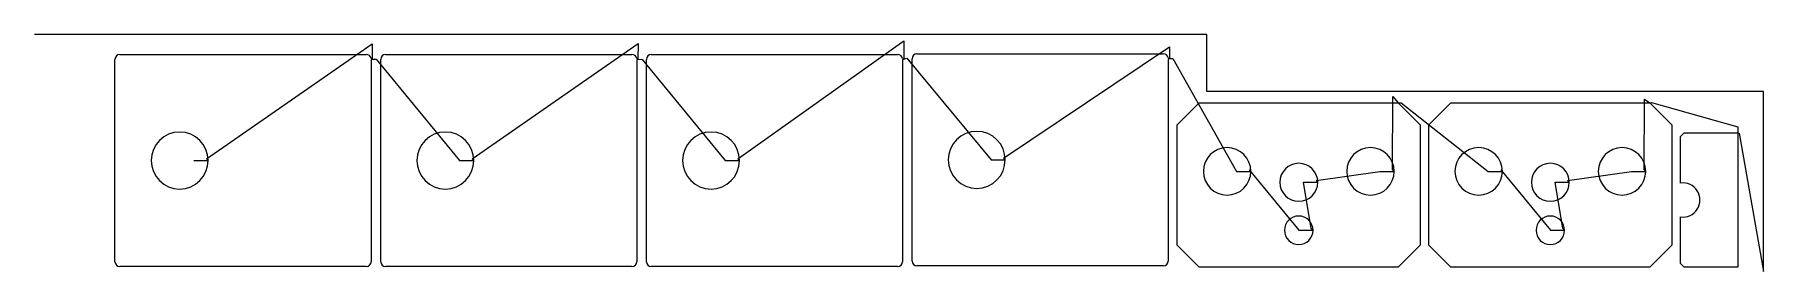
# Model space of a CAD drawing. Header units: metres. Extents: x 0 to 3642, y 0 to 499.
import ezdxf

# ---------------------------------------------------------------- set-up
doc = ezdxf.new("R2010")
doc.units = ezdxf.units.M

msp = doc.modelspace()

# ---------------------------------------------------------------- linework, layer by layer
at = {"layer": 'TOOL_0'}
for p, q in [((0.993, 498.57), (-0.007, 498.57)), ((2469.889, 498.57), (0.993, 498.57)), ((362.104, 237.016), (711.33, 479.312)), ((711.33, 479.312), (711.432, 446.575)), ((921.882, 237.016), (1271.363, 479.592)), ((1271.363, 479.592), (1271.211, 446.575)), ((1481.661, 237.016), (1830.99, 485.55)), ((1830.99, 485.55), (1830.99, 446.575)), ((2469.889, 378.898), (2469.889, 498.57)), ((169.389, 20.481), (169.389, 446.481)), ((179.639, 456.731), (698.639, 456.731)), ((708.779, 447.979), (711.432, 446.575)), ((711.432, 446.575), (708.889, 444.981)), ((708.889, 444.981), (708.889, 20.481)), ((711.432, 446.575), (719.577, 447.147)), ((719.577, 447.147), (895.418, 233.48)), ((729.168, 20.481), (729.168, 446.481)), ((739.418, 456.731), (1258.418, 456.731)), ((1268.558, 447.979), (1271.211, 446.575)), ((1271.211, 446.575), (1268.668, 444.981)), ((1268.668, 444.981), (1268.668, 20.481)), ((1271.211, 446.575), (1280.044, 445.928)), ((1280.044, 445.928), (1455.197, 233.48)), ((1288.947, 20.481), (1288.947, 446.481)), ((1299.197, 456.731), (1818.197, 456.731)), ((1828.337, 447.979), (1830.99, 446.575)), ((1830.99, 446.575), (1828.447, 444.981)), ((1828.447, 444.981), (1828.447, 20.481)), ((1830.99, 446.575), (1837.982, 448.809)), ((1837.982, 448.809), (2014.976, 234.87)), ((1848.725, 21.871), (1848.725, 447.871)), ((1858.975, 458.121), (2377.975, 458.121)), ((2041.44, 238.406), (2390.768, 473.118)), ((2388.115, 449.369), (2390.768, 447.965)), ((2390.768, 447.965), (2388.225, 446.371)), ((2388.225, 446.371), (2388.225, 21.871)), ((2390.768, 473.118), (2390.768, 447.965)), ((2390.768, 447.965), (2397.9, 447.984)), ((2397.9, 447.984), (2532.377, 210.618)), ((3642.309, 378.898), (2469.889, 378.898)), ((2860.841, 214.154), (2861.647, 368.398)), ((2861.647, 368.398), (2873.033, 355.118)), ((3642.309, 1), (3642.309, 378.898)), ((2407.376, 308.775), (2453.719, 355.118)), ((2453.719, 355.118), (2873.033, 355.118)), ((2873.033, 355.118), (2919.376, 308.775)), ((2873.033, 355.118), (2879.355, 355.075)), ((2879.355, 355.075), (3062.403, 210.618)), ((2937.399, 308.775), (2983.742, 355.118)), ((2983.742, 355.118), (3403.056, 355.118)), ((3390.864, 214.154), (3392.001, 362.321)), ((3392.001, 362.321), (3403.056, 355.118)), ((3403.056, 355.118), (3406.555, 355.933)), ((3403.056, 355.118), (3449.399, 308.775)), ((3406.555, 355.933), (3588.343, 304.445)), ((2407.376, 55.461), (2407.376, 308.775)), ((2919.376, 308.775), (2919.376, 55.461)), ((2937.399, 55.461), (2937.399, 308.775)), ((3449.399, 308.775), (3449.399, 55.461)), ((3467.743, 283.879), (3475.389, 291.525)), ((3475.389, 291.525), (3588.343, 291.525)), ((3588.343, 304.445), (3588.343, 291.526)), ((3588.343, 291.526), (3588.343, 9.126)), ((3588.343, 291.525), (3591.078, 291.198)), ((3467.743, 186.004), (3467.743, 283.879)), ((3591.078, 291.198), (3642.309, 0)), ((335.64, 233.48), (365.64, 233.48)), ((365.64, 233.48), (362.104, 237.016)), ((895.418, 233.48), (925.418, 233.48)), ((925.418, 233.48), (921.882, 237.016)), ((1455.197, 233.48), (1485.197, 233.48)), ((1485.197, 233.48), (1481.661, 237.016)), ((2014.976, 234.87), (2044.976, 234.87)), ((2044.976, 234.87), (2041.44, 238.406)), ((2532.377, 210.618), (2562.377, 210.618)), ((2562.377, 210.618), (2558.841, 214.154)), ((2558.841, 214.154), (2663.377, 86.618)), ((2689.841, 90.154), (2673.377, 187.618)), ((2673.377, 187.618), (2703.377, 187.618)), ((2699.841, 191.154), (2834.377, 210.618)), ((2703.377, 187.618), (2699.841, 191.154)), ((2834.377, 210.618), (2864.377, 210.618)), ((2864.377, 210.618), (2860.841, 214.154)), ((3062.403, 210.618), (3092.403, 210.618)), ((3092.403, 210.618), (3088.867, 214.154)), ((3088.867, 214.154), (3193.402, 86.618)), ((3219.866, 90.154), (3203.401, 187.618)), ((3203.401, 187.618), (3233.401, 187.618)), ((3229.865, 191.154), (3364.4, 210.618)), ((3233.401, 187.618), (3229.865, 191.154)), ((3364.4, 210.618), (3394.4, 210.618)), ((3394.4, 210.618), (3390.864, 214.154)), ((3467.743, 16.772), (3467.743, 114.647)), ((2663.377, 86.618), (2693.377, 86.618)), ((2693.377, 86.618), (2689.841, 90.154)), ((3193.402, 86.618), (3223.402, 86.618)), ((3223.402, 86.618), (3219.866, 90.154)), ((2453.719, 9.118), (2407.376, 55.461)), ((2919.376, 55.461), (2873.033, 9.118)), ((2983.742, 9.118), (2937.399, 55.461)), ((3449.399, 55.461), (3403.056, 9.118)), ((698.639, 10.231), (179.639, 10.231)), ((1258.418, 10.231), (739.418, 10.231)), ((1818.197, 10.231), (1299.197, 10.231)), ((2377.975, 11.621), (1858.975, 11.621)), ((2873.033, 9.118), (2453.719, 9.118)), ((3403.056, 9.118), (2983.742, 9.118)), ((3475.389, 9.126), (3467.743, 16.772)), ((3588.343, 9.126), (3475.389, 9.126)), ((3642.309, 0), (3642.309, 1)), ((3642.309, 1), (3642.309, 0)), ((3642.309, 0), (3642.309, 1))]:
    msp.add_line(p, q, dxfattribs=at)
for centre, radius, start, end in [((179.639, 446.481), 10.25, 90, 180), ((698.639, 446.481), 10.25, 8.403622, 90), ((739.418, 446.481), 10.25, 90, 180), ((1258.418, 446.481), 10.25, 8.403622, 90), ((1299.197, 446.481), 10.25, 90, 180), ((1818.197, 446.481), 10.25, 8.403622, 90), ((1858.975, 447.871), 10.25, 90, 180), ((2377.975, 447.871), 10.25, 8.403622, 90), ((305.64, 233.48), 60, 0, 180), ((865.418, 233.48), 60, 0, 180), ((1425.197, 233.48), 60, 0, 180), ((1984.976, 234.87), 60, 0, 180), ((2512.377, 210.618), 50, 0, 180), ((2814.377, 210.618), 50, 0, 180), ((3042.403, 210.618), 50, 0, 180), ((3344.4, 210.618), 50, 0, 180), ((305.64, 233.48), 60, 180, 0), ((865.418, 233.48), 60, 180, 0), ((1425.197, 233.48), 60, 180, 0), ((1984.976, 234.87), 60, 180, 0), ((2663.377, 187.618), 40, 0, 180), ((3193.401, 187.618), 40, 0, 180), ((2512.377, 210.618), 50, 180, 0), ((2663.377, 187.618), 40, 180, 0), ((2814.377, 210.618), 50, 180, 0), ((3042.403, 210.618), 50, 180, 0), ((3193.401, 187.618), 40, 180, 0), ((3344.4, 210.618), 50, 180, 0), ((3472.543, 150.326), 36, 262.337837, 97.662376), ((2663.377, 86.618), 30, 0, 180), ((3193.402, 86.618), 30, 0, 180), ((2663.377, 86.618), 30, 180, 0), ((3193.402, 86.618), 30, 180, 0), ((179.639, 20.481), 10.25, 180, 270), ((698.639, 20.481), 10.25, 270, 0), ((739.418, 20.481), 10.25, 180, 270), ((1258.418, 20.481), 10.25, 270, 0), ((1299.197, 20.481), 10.25, 180, 270), ((1818.197, 20.481), 10.25, 270, 0), ((1858.975, 21.871), 10.25, 180, 270), ((2377.975, 21.871), 10.25, 270, 0)]:
    msp.add_arc(centre, radius, start, end, dxfattribs=at)

doc.saveas('drawing.dxf')
